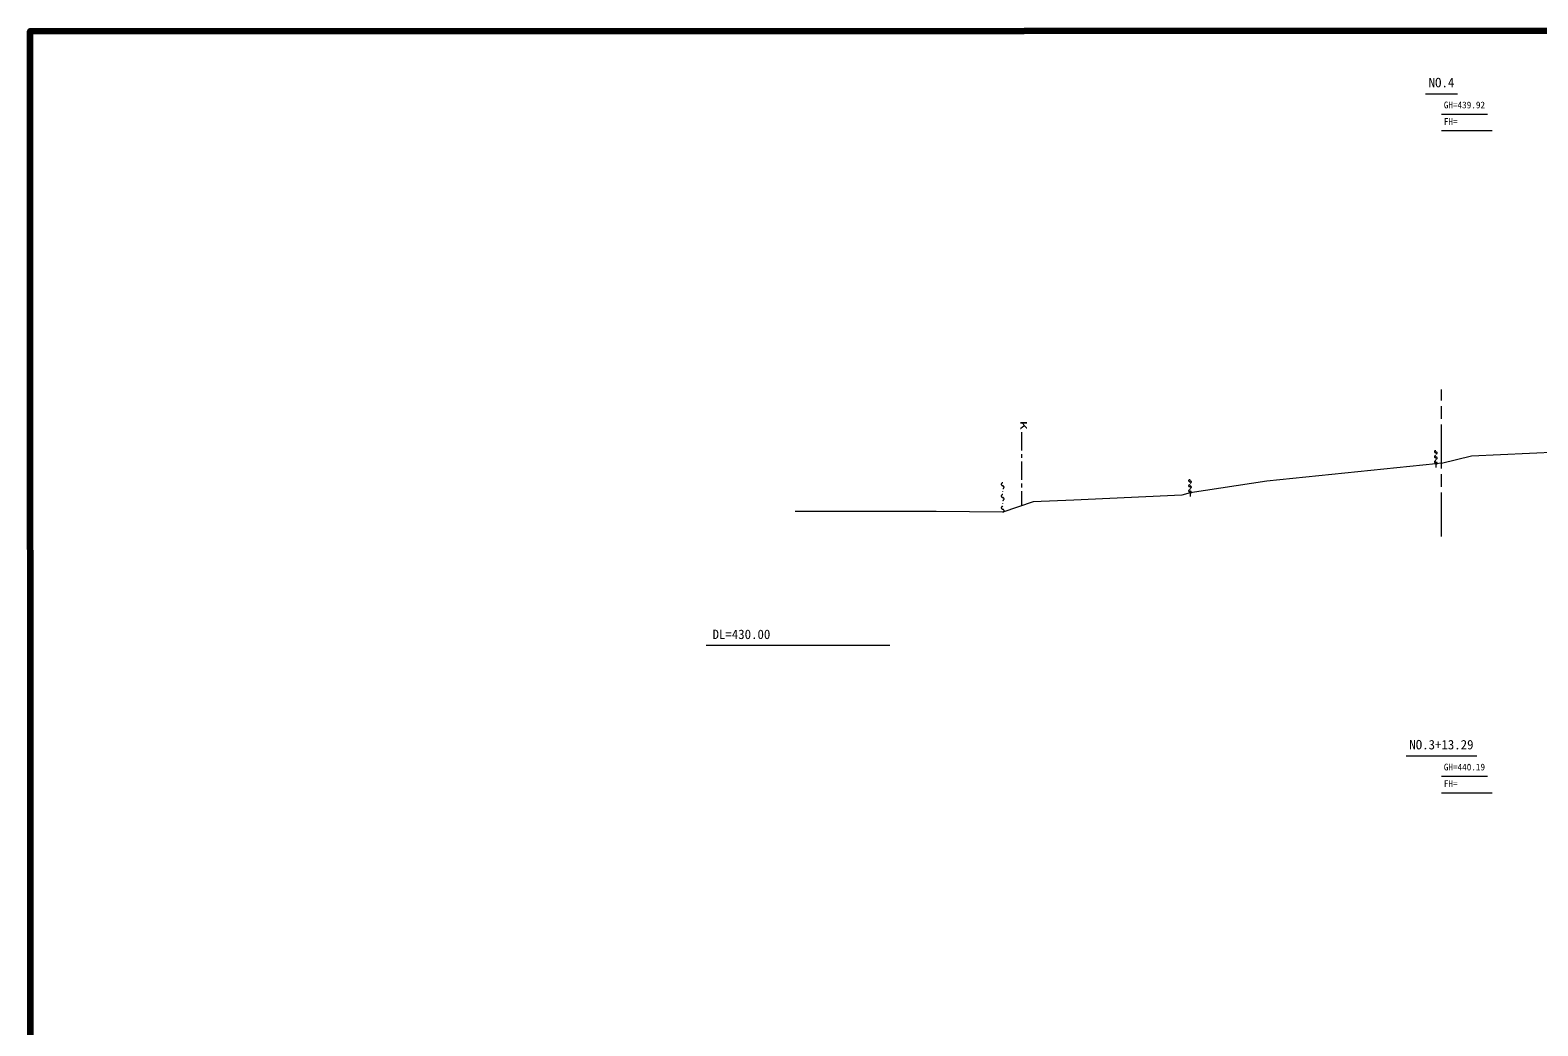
# Model space of a CAD drawing. Units: millimetres, scale not verified. Extents: x -76769 to 85470, y 350604 to 463460.
# Drawn here: x -76769 to 5240, y 409323 to 463460 of the extents above; entities that cross this region are included whole.
import ezdxf
from ezdxf.enums import TextEntityAlignment as Align

# ---------------------------------------------------------------- set-up
doc = ezdxf.new("R2010")
doc.units = ezdxf.units.MM
doc.header["$LTSCALE"] = 200
doc.linetypes.add('CHAIN', pattern=[18.5, 12, -1.5, 3.5, -1.5])
doc.linetypes.add('USER1', pattern=[8, 5, -1, 1, -1])
for name, color, linetype, lineweight in [('4', 7, 'Continuous', 13), ('センター', 7, 'CHAIN', 13), ('センター下線', 7, 'Continuous', 13), ('センター下線２', 7, 'Continuous', 13), ('センター下線３', 7, 'Continuous', 13), ('ティック', 7, 'Continuous', 13), ('地盤線', 7, 'Continuous', 13), ('汎用Layer', 7, 'Continuous', 13), ('現況構造物', 7, 'Continuous', 13), ('ＤＬ', 7, 'Continuous', 13)]:
    doc.layers.add(name, color=color, linetype=linetype, lineweight=lineweight)
doc.layers.add('ｾﾝﾀｰ－その他', color=7, linetype='Continuous')
doc.layers.add('ｾﾝﾀｰ－測点', color=7, linetype='Continuous')
doc.styles.add('@ＭＳ ゴシック', font='')
doc.styles.add('ＭＳ ゴシック', font='')
doc.styles.get('@ＭＳ ゴシック').set_extended_font_data('@MS Gothic')
doc.styles.get('ＭＳ ゴシック').set_extended_font_data('MS Gothic')

msp = doc.modelspace()

# ---------------------------------------------------------------- linework, layer by layer
at = {"layer": '4', "lineweight": 140}
msp.add_lwpolyline([(-76730.3, 350603.8), (-76769.3, 463403.8), (85430.7, 463460), (85469.7, 350660)], close=True, dxfattribs=at)
at = {"layer": 'センター'}
msp.add_line((0, 435924), (0, 443924), dxfattribs=at)
at = {"layer": 'センター下線'}
for p, q in [((-875, 460000), (875, 460000)), ((-1925, 424000), (1925, 424000))]:
    msp.add_line(p, q, dxfattribs=at)
at = {"layer": 'センター下線２'}
for p, q in [((0, 458900), (2500, 458900)), ((0, 422900), (2500, 422900))]:
    msp.add_line(p, q, dxfattribs=at)
at = {"layer": 'センター下線３'}
for p, q in [((0, 458000), (2750, 458000)), ((0, 422000), (2750, 422000))]:
    msp.add_line(p, q, dxfattribs=at)
at = {"layer": 'ティック'}
for p, q in [((-310, 439880), (-310, 439680)), ((-13680, 438300), (-13680, 438100))]:
    msp.add_line(p, q, dxfattribs=at)
at = {"layer": '地盤線'}
for p, q in [((1640, 440320), (6360, 440530)), ((-310, 439880), (-9510, 438930)), ((0, 439924), (-310, 439880)), ((0, 439924), (1640, 440320)), ((-9510, 438930), (-13680, 438300)), ((-14120, 438180), (-20000, 437900)), ((-13680, 438300), (-14120, 438180)), ((-23870, 437250), (-27480, 437280)), ((-22220, 437820), (-23870, 437250)), ((-20000, 437900), (-22220, 437820))]:
    msp.add_line(p, q, dxfattribs=at)
at = {"layer": '汎用Layer', "color": 5, "linetype": 'USER1'}
msp.add_line((-22850, 441602.4), (-22850, 437602.4), dxfattribs=at)
at = {"layer": '汎用Layer'}
msp.add_line((-27480, 437280), (-35158.4, 437280), dxfattribs=at)
at = {"layer": '現況構造物'}
for p, q in [((-310, 440365.3), (-310, 440374.7)), ((-310, 440085.3), (-310, 440094.7)), ((-13680, 438785.3), (-13680, 438794.7)), ((-23870, 438359.3), (-23870, 438380.7)), ((-13680, 438505.3), (-13680, 438514.7)), ((-23870, 437719.3), (-23870, 437740.7))]:
    msp.add_line(p, q, dxfattribs=at)
for points in [[(-310, 440580), (-318.6, 440585.7), (-328.3, 440589.3), (-338.6, 440590.7), (-348.8, 440589.7), (-358.6, 440586.4), (-367.5, 440581), (-374.8, 440573.7), (-380.4, 440565), (-383.8, 440555.3), (-385, 440545), (-383.8, 440534.7), (-380.4, 440525), (-374.8, 440516.3), (-367.5, 440509), (-358.6, 440503.6), (-348.8, 440500.3), (-338.6, 440499.3), (-328.3, 440500.7), (-318.6, 440504.3), (-310, 440510)], [(-310, 440440), (-301.4, 440434.3), (-291.7, 440430.7), (-281.4, 440429.3), (-271.2, 440430.3), (-261.4, 440433.6), (-252.5, 440439), (-245.2, 440446.3), (-239.6, 440455), (-236.2, 440464.7), (-235, 440475), (-236.2, 440485.3), (-239.6, 440495), (-245.2, 440503.7), (-252.5, 440511), (-261.4, 440516.4), (-271.2, 440519.7), (-281.4, 440520.7), (-291.7, 440519.3), (-301.4, 440515.7), (-310, 440510)], [(-310, 440300), (-318.6, 440305.7), (-328.3, 440309.3), (-338.6, 440310.7), (-348.8, 440309.7), (-358.6, 440306.4), (-367.5, 440301), (-374.8, 440293.7), (-380.4, 440285), (-383.8, 440275.3), (-385, 440265), (-383.8, 440254.7), (-380.4, 440245), (-374.8, 440236.3), (-367.5, 440229), (-358.6, 440223.6), (-348.8, 440220.3), (-338.6, 440219.3), (-328.3, 440220.7), (-318.6, 440224.3), (-310, 440230)], [(-310, 440020), (-318.6, 440025.7), (-328.3, 440029.3), (-338.6, 440030.7), (-348.8, 440029.7), (-358.6, 440026.4), (-367.5, 440021), (-374.8, 440013.7), (-380.4, 440005), (-383.8, 439995.3), (-385, 439985), (-383.8, 439974.7), (-380.4, 439965), (-374.8, 439956.3), (-367.5, 439949), (-358.6, 439943.6), (-348.8, 439940.3), (-338.6, 439939.3), (-328.3, 439940.7), (-318.6, 439944.3), (-310, 439950)], [(-310, 440160), (-301.4, 440154.3), (-291.7, 440150.7), (-281.4, 440149.3), (-271.2, 440150.3), (-261.4, 440153.6), (-252.5, 440159), (-245.2, 440166.3), (-239.6, 440175), (-236.2, 440184.7), (-235, 440195), (-236.2, 440205.3), (-239.6, 440215), (-245.2, 440223.7), (-252.5, 440231), (-261.4, 440236.4), (-271.2, 440239.7), (-281.4, 440240.7), (-291.7, 440239.3), (-301.4, 440235.7), (-310, 440230)], [(-310, 439880), (-301.4, 439874.3), (-291.7, 439870.7), (-281.4, 439869.3), (-271.2, 439870.3), (-261.4, 439873.6), (-252.5, 439879), (-245.2, 439886.3), (-239.6, 439895), (-236.2, 439904.7), (-235, 439915), (-236.2, 439925.3), (-239.6, 439935), (-245.2, 439943.7), (-252.5, 439951), (-261.4, 439956.4), (-271.2, 439959.7), (-281.4, 439960.7), (-291.7, 439959.3), (-301.4, 439955.7), (-310, 439950)], [(-23870, 438850), (-23881.9, 438848.3), (-23893.5, 438844.9), (-23904.4, 438839.7), (-23914.4, 438833), (-23923.3, 438824.8), (-23930.9, 438815.4), (-23937, 438805), (-23941.4, 438793.8), (-23944.1, 438782), (-23945, 438770), (-23944.1, 438758), (-23941.4, 438746.2), (-23937, 438735), (-23930.9, 438724.6), (-23923.3, 438715.2), (-23914.4, 438707), (-23904.4, 438700.3), (-23893.5, 438695.1), (-23881.9, 438691.7), (-23870, 438690)], [(-13680, 439000), (-13688.6, 439005.7), (-13698.3, 439009.3), (-13708.6, 439010.7), (-13718.8, 439009.7), (-13728.6, 439006.4), (-13737.5, 439001), (-13744.8, 438993.7), (-13750.4, 438985), (-13753.8, 438975.3), (-13755, 438965), (-13753.8, 438954.7), (-13750.4, 438945), (-13744.8, 438936.3), (-13737.5, 438929), (-13728.6, 438923.6), (-13718.8, 438920.3), (-13708.6, 438919.3), (-13698.3, 438920.7), (-13688.6, 438924.3), (-13680, 438930)], [(-13680, 438860), (-13671.4, 438854.3), (-13661.7, 438850.7), (-13651.4, 438849.3), (-13641.2, 438850.3), (-13631.4, 438853.6), (-13622.5, 438859), (-13615.2, 438866.3), (-13609.6, 438875), (-13606.2, 438884.7), (-13605, 438895), (-13606.2, 438905.3), (-13609.6, 438915), (-13615.2, 438923.7), (-13622.5, 438931), (-13631.4, 438936.4), (-13641.2, 438939.7), (-13651.4, 438940.7), (-13661.7, 438939.3), (-13671.4, 438935.7), (-13680, 438930)], [(-23870, 438210), (-23881.9, 438208.3), (-23893.5, 438204.9), (-23904.4, 438199.7), (-23914.4, 438193), (-23923.3, 438184.8), (-23930.9, 438175.4), (-23937, 438165), (-23941.4, 438153.8), (-23944.1, 438142), (-23945, 438130), (-23944.1, 438118), (-23941.4, 438106.2), (-23937, 438095), (-23930.9, 438084.6), (-23923.3, 438075.2), (-23914.4, 438067), (-23904.4, 438060.3), (-23893.5, 438055.1), (-23881.9, 438051.7), (-23870, 438050)], [(-23870, 438530), (-23858.1, 438531.7), (-23846.5, 438535.1), (-23835.6, 438540.3), (-23825.6, 438547), (-23816.7, 438555.2), (-23809.1, 438564.6), (-23803, 438575), (-23798.6, 438586.2), (-23795.9, 438598), (-23795, 438610), (-23795.9, 438622), (-23798.6, 438633.8), (-23803, 438645), (-23809.1, 438655.4), (-23816.7, 438664.8), (-23825.6, 438673), (-23835.6, 438679.7), (-23846.5, 438684.9), (-23858.1, 438688.3), (-23870, 438690)], [(-23870, 437890), (-23858.1, 437891.7), (-23846.5, 437895.1), (-23835.6, 437900.3), (-23825.6, 437907), (-23816.7, 437915.2), (-23809.1, 437924.6), (-23803, 437935), (-23798.6, 437946.2), (-23795.9, 437958), (-23795, 437970), (-23795.9, 437982), (-23798.6, 437993.8), (-23803, 438005), (-23809.1, 438015.4), (-23816.7, 438024.8), (-23825.6, 438033), (-23835.6, 438039.7), (-23846.5, 438044.9), (-23858.1, 438048.3), (-23870, 438050)], [(-13680, 438720), (-13688.6, 438725.7), (-13698.3, 438729.3), (-13708.6, 438730.7), (-13718.8, 438729.7), (-13728.6, 438726.4), (-13737.5, 438721), (-13744.8, 438713.7), (-13750.4, 438705), (-13753.8, 438695.3), (-13755, 438685), (-13753.8, 438674.7), (-13750.4, 438665), (-13744.8, 438656.3), (-13737.5, 438649), (-13728.6, 438643.6), (-13718.8, 438640.3), (-13708.6, 438639.3), (-13698.3, 438640.7), (-13688.6, 438644.3), (-13680, 438650)], [(-13680, 438440), (-13688.6, 438445.7), (-13698.3, 438449.3), (-13708.6, 438450.7), (-13718.8, 438449.7), (-13728.6, 438446.4), (-13737.5, 438441), (-13744.8, 438433.7), (-13750.4, 438425), (-13753.8, 438415.3), (-13755, 438405), (-13753.8, 438394.7), (-13750.4, 438385), (-13744.8, 438376.3), (-13737.5, 438369), (-13728.6, 438363.6), (-13718.8, 438360.3), (-13708.6, 438359.3), (-13698.3, 438360.7), (-13688.6, 438364.3), (-13680, 438370)], [(-13680, 438580), (-13671.4, 438574.3), (-13661.7, 438570.7), (-13651.4, 438569.3), (-13641.2, 438570.3), (-13631.4, 438573.6), (-13622.5, 438579), (-13615.2, 438586.3), (-13609.6, 438595), (-13606.2, 438604.7), (-13605, 438615), (-13606.2, 438625.3), (-13609.6, 438635), (-13615.2, 438643.7), (-13622.5, 438651), (-13631.4, 438656.4), (-13641.2, 438659.7), (-13651.4, 438660.7), (-13661.7, 438659.3), (-13671.4, 438655.7), (-13680, 438650)], [(-13680, 438300), (-13671.4, 438294.3), (-13661.7, 438290.7), (-13651.4, 438289.3), (-13641.2, 438290.3), (-13631.4, 438293.6), (-13622.5, 438299), (-13615.2, 438306.3), (-13609.6, 438315), (-13606.2, 438324.7), (-13605, 438335), (-13606.2, 438345.3), (-13609.6, 438355), (-13615.2, 438363.7), (-13622.5, 438371), (-13631.4, 438376.4), (-13641.2, 438379.7), (-13651.4, 438380.7), (-13661.7, 438379.3), (-13671.4, 438375.7), (-13680, 438370)], [(-23870, 437570), (-23881.9, 437568.3), (-23893.5, 437564.9), (-23904.4, 437559.7), (-23914.4, 437553), (-23923.3, 437544.8), (-23930.9, 437535.4), (-23937, 437525), (-23941.4, 437513.8), (-23944.1, 437502), (-23945, 437490), (-23944.1, 437478), (-23941.4, 437466.2), (-23937, 437455), (-23930.9, 437444.6), (-23923.3, 437435.2), (-23914.4, 437427), (-23904.4, 437420.3), (-23893.5, 437415.1), (-23881.9, 437411.7), (-23870, 437410)], [(-23870, 437250), (-23858.1, 437251.7), (-23846.5, 437255.1), (-23835.6, 437260.3), (-23825.6, 437267), (-23816.7, 437275.2), (-23809.1, 437284.6), (-23803, 437295), (-23798.6, 437306.2), (-23795.9, 437318), (-23795, 437330), (-23795.9, 437342), (-23798.6, 437353.8), (-23803, 437365), (-23809.1, 437375.4), (-23816.7, 437384.8), (-23825.6, 437393), (-23835.6, 437399.7), (-23846.5, 437404.9), (-23858.1, 437408.3), (-23870, 437410)]]:
    msp.add_lwpolyline(points, dxfattribs=at)
at = {"layer": 'ＤＬ'}
msp.add_line((-30000, 430000), (-40000, 430000), dxfattribs=at)

# ---------------------------------------------------------------- texts
at = {"layer": '汎用Layer', "color": 5, "style": '@ＭＳ ゴシック', "width": 2}
msp.add_text('K', height=366.6, rotation=270, dxfattribs=at).set_placement((-23026.4, 442221.6), align=Align.BOTTOM_LEFT)
at = {"layer": 'ＤＬ', "style": 'ＭＳ ゴシック'}
msp.add_text('DL=430.00', height=513.2, dxfattribs=at).set_placement((-39650, 430200), align=Align.BOTTOM_LEFT)
at = {"layer": 'ｾﾝﾀｰ－その他', "style": 'ＭＳ ゴシック'}
for s, p in [('GH=439.92', (125, 459100)), ('FH=', (125, 458200)), ('GH=440.19', (125, 423100)), ('FH=', (125, 422200))]:
    msp.add_text(s, height=366.6, dxfattribs=at).set_placement(p, align=Align.BOTTOM_LEFT)
at = {"layer": 'ｾﾝﾀｰ－測点', "style": 'ＭＳ ゴシック'}
for s, p in [('NO.4', (-700, 460200)), ('NO.3+13.29', (-1750, 424200))]:
    msp.add_text(s, height=513.2, dxfattribs=at).set_placement(p, align=Align.BOTTOM_LEFT)

doc.saveas('drawing.dxf')
